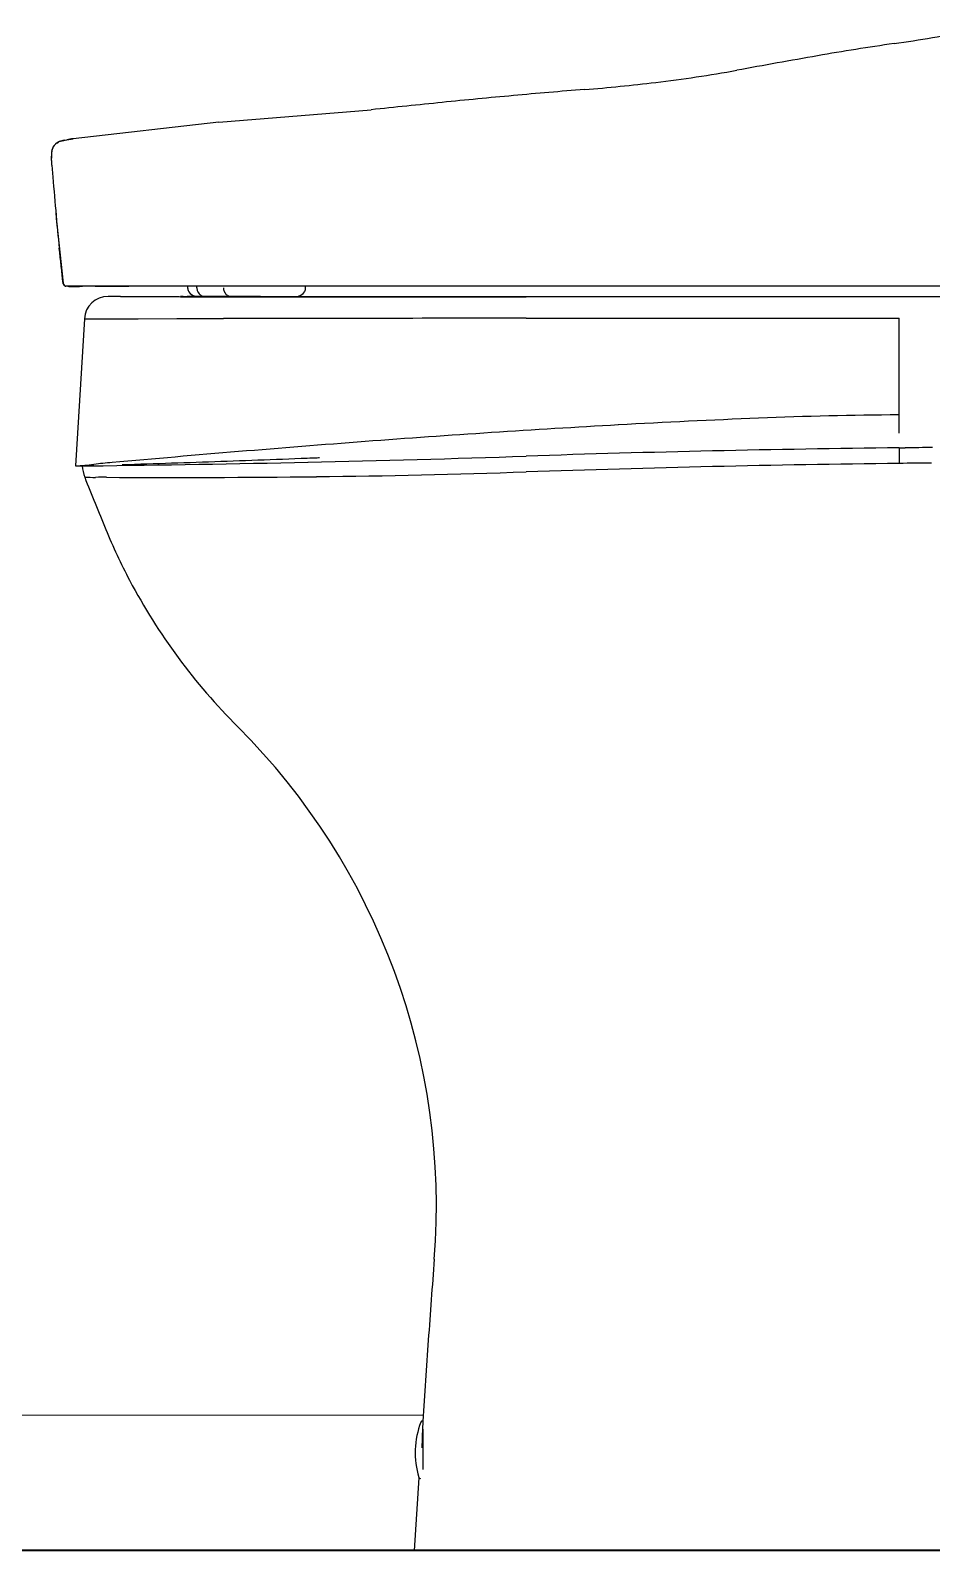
# Model space of a CAD drawing. Units: millimetres at full size. Extents: x -10070 to 9730, y -7239 to 6561.
# Drawn here: x -2526.7 to -2260.8, y -5396.7 to -4948.2 of the extents above; entities that cross this region are included whole.
import ezdxf

# ---------------------------------------------------------------- set-up
doc = ezdxf.new("R2010")
doc.units = ezdxf.units.MM
doc.header["$LTSCALE"] = 50
for name, color, linetype, lineweight in [('B-3_仕上線(黄)', 3, 'Continuous', 40), ('B-A_文字', 7, 'Continuous', 25), ('B-F_寸法・方位', 7, 'Continuous', 25)]:
    doc.layers.add(name, color=color, linetype=linetype, lineweight=lineweight)

msp = doc.modelspace()

# ---------------------------------------------------------------- linework, layer by layer
at = {"layer": 'B-3_仕上線(黄)'}
msp.add_line((-1750.41, -5396.71), (-3070.41, -5396.71), dxfattribs=at)
at = {"layer": 'B-A_文字', "color": 1, "lineweight": 18}
msp.add_line((-2410.79, -5356.71), (-3070.41, -5356.71), dxfattribs=at)
at = {"layer": 'B-F_寸法・方位'}
for p, q in [((-2471.16, -4975.32), (-2426.17, -4971.64)), ((-2471.16, -4975.32), (-2514.13, -4980.21)), ((-2520.41, -4987.99), (-2520.11, -4991.48)), ((-2518.94, -5005.42), (-2517.08, -5022.81)), ((-2253.29, -5023.7), (-2516.09, -5023.7)), ((-2507.62, -5023.69), (-2497.71, -5023.7)), ((-2496.53, -5026.71), (-2482.85, -5026.71)), ((-2482.41, -5026.71), (-2380.42, -5026.71)), ((-2480.97, -5026.71), (-2480.47, -5026.71)), ((-2480.33, -5023.71), (-2480.33, -5024.18)), ((-2477.61, -5024.18), (-2477.61, -5023.71)), ((-2477.44, -5026.71), (-2448.39, -5026.71)), ((-2463.26, -5026.82), (-2448.21, -5026.82)), ((-2445.51, -5024.18), (-2445.51, -5023.71)), ((-2406.78, -5026.83), (-2380.41, -5026.83)), ((-2380.41, -5026.71), (-2380.41, -5026.83)), ((-2380.41, -5026.71), (-1930.75, -5026.71)), ((-2510.8, -5033.29), (-2513.41, -5076.71)), ((-2380.41, -5033.15), (-2270.41, -5033.08)), ((-2270.41, -5067.02), (-2270.41, -5033.08)), ((-2270.41, -5071.38), (-2268.61, -5071.36)), ((-2270.41, -5071.38), (-2270.41, -5075.96)), ((-2513.41, -5076.71), (-2511.41, -5076.71)), ((-2511.41, -5076.71), (-2509.23, -5076.69)), ((-2499.6, -5076.31), (-2499.11, -5076.3)), ((-2444.23, -5074.36), (-2444.02, -5074.36)), ((-2444.02, -5074.36), (-2443.8, -5074.35)), ((-2443.8, -5074.35), (-2443.59, -5074.34)), ((-2443.59, -5074.34), (-2443.37, -5074.33)), ((-2443.37, -5074.33), (-2443.15, -5074.32)), ((-2443.15, -5074.32), (-2442.94, -5074.32)), ((-2442.94, -5074.32), (-2442.72, -5074.31)), ((-2442.72, -5074.31), (-2442.51, -5074.3)), ((-2442.51, -5074.3), (-2442.29, -5074.29)), ((-2442.29, -5074.29), (-2442.07, -5074.28)), ((-2441.71, -5074.27), (-2441.4, -5074.26)), ((-2411.14, -5366.35), (-2410.86, -5358.47)), ((-2411.02, -5358.47), (-2410.9, -5358.47)), ((-2410.91, -5360.91), (-2410.91, -5362.61)), ((-2410.82, -5372.76), (-2410.82, -5361.16)), ((-2413.41, -5396.71), (-2411.98, -5375.28)), ((-2413.41, -5396.71), (-1998.91, -5396.71))]:
    msp.add_line(p, q, dxfattribs=at)
msp.add_lwpolyline([(-2510.8, -5033.29), (-2509, -5033.29), (-2503.63, -5033.28), (-2494.97, -5033.27), (-2483.48, -5033.25), (-2469.71, -5033.23)], dxfattribs=at)
for centre, radius, start, end in [((-2329.27, -4552.56), 403.65, 278.1758, 281.4218), ((-1755.74, -8035.76), 3126.8, 99.92084, 100.36456), ((-2165.07, -5695.48), 751, 98.17583, 99.92084), ((-2386.91, -4584.79), 381.41, 276.7281, 280.3646), ((-2409.27, -4395.25), 572.27, 274.6169, 276.7281), ((-2225.03, -6732.89), 1772.6, 95.15259, 95.83395), ((-2181.66, -7213.82), 2255.49, 94.61687, 95.15259), ((-1506.22, -13767.93), 8844.27, 95.83395, 95.97051), ((-2517.17, -4984.17), 3.22, 121.6014, 160.6578), ((-2521.66, -4982.07), 1.76, 329.48, 344.6189), ((-2519.3, -4982.72), 0.689, 127.1651, 164.6189), ((-2520.8, -4980.75), 1.78, 307.1651, 323.9513), ((-2518.55, -4982.38), 0.994, 114.2807, 143.9513), ((-2520.8, -4977.38), 4.49, 294.2807, 302.406), ((-2515.91, -4986.23), 5.64, 96.7983, 121.6014), ((-2517.46, -4982.65), 1.75, 101.7959, 122.406), ((-2530.93, -4918.15), 64.14, 281.7959, 283.4751), ((-2519.37, -4957.18), 23.61, 276.7983, 282.8092), ((-2512.62, -4994.53), 14.41, 96.0091, 103.4751), ((-2514.96, -4984.95), 5.57, 160.6578, 183.8363), ((-2513.94, -4985.29), 6.59, 167.1809, 185.2861), ((-2588.98, -4989.91), 68.62, 2.7192, 3.8363), ((-2543.17, -4987.99), 22.75, 360, 5.2861), ((-2543.66, -4987.76), 23.25, 359.4227, 2.7192), ((-2525.26, -4982.71), 5.01, 347.1809, 352.3487), ((-2519.18, -4983.53), 1.12, 149.48, 172.3486), ((1670.79, -4633.13), 4206.2, 184.88719, 185.04207), ((-2129.56, -4968.99), 391.06, 184.8687, 186.3882), ((-1991.62, -4956.26), 529.56, 185.0421, 186.2722), ((-3842.77, -5160.8), 1332.86, 5.94236, 6.38823), ((-3631.61, -5136.51), 1120.31, 6.04851, 6.27215), ((-8086.95, -5608.6), 5600.59, 6.00377, 6.04851), ((-2518.82, -5023.4), 1.84, 14.1769, 18.6977), ((-2514.92, -5022.08), 2.28, 198.6969, 214.6765), ((-2513.99, -5022.18), 3.15, 194.1769, 196.821), ((-2516.68, -5023), 0.333, 196.821, 221.4999), ((-2517.91, -5024.08), 1.31, 35.1164, 41.4999), ((-2516.33, -5022.98), 0.619, 215.1241, 241.6072), ((-2516.26, -5023.01), 0.653, 214.6765, 266.895), ((-2517.25, -5024.67), 1.31, 55.2186, 61.5995), ((-2516.31, -5023.32), 0.333, 235.2186, 259.9004), ((-2515.82, -5020.55), 3.15, 259.9004, 262.5427), ((-2516.99, -5036.43), 12.79, 84.122, 86.895), ((-2516.47, -5025.5), 1.84, 78.022, 82.5427), ((-2515.08, -5017.88), 5.86, 264.122, 270.1727), ((-2516.55, -4530.14), 493.61, 270.1727, 270.6044), ((-2507.58, -5379.81), 356.11, 90.006, 90.6044), ((-2503.81, -5033.71), 7, 90, 176.5664), ((-2501.36, -5837.95), 811.25, 89.91487, 90.17328), ((-2496.52, -2578.79), 2447.92, 269.91487, 270.0005), ((-2464.28, 174.95), 5201.76, 269.63656, 269.82389), ((-2482.41, -5033.69), 6.98, 88.7927, 90.0003), ((-2482.41, -5033.71), 7, 86.3827, 88.7917), ((-2482.41, -5033.72), 7.01, 81.5724, 86.3838), ((-2482.4, -5033.71), 7, 79.1625, 81.5738), ((-2482.4, -5033.69), 6.98, 77.9533, 79.1611), ((-2491.08, -12363.5), 7336.8, 89.74782, 89.91715), ((-2478.33, -5024.18), 2, 180, 210), ((-2463.03, 581.91), 5608.73, 269.82389, 269.99763), ((-2477.44, -5023.71), 3, 210, 270), ((-2474.41, -5024.01), 3.2, 182.8946, 201.2602), ((-2450.05, -5010.83), 30.89, 207.75, 208.001), ((-2471.9, -5022.45), 6.14, 208.001, 209.2642), ((-2473.45, -5023.31), 4.37, 209.2642, 211.035), ((-2474.82, -5024.14), 2.77, 211.035, 213.8292), ((-2475.06, -5024.3), 2.48, 213.8292, 226.3427), ((-2475.09, -5024.34), 2.43, 226.3427, 239.1), ((-2475.41, -5024.87), 1.81, 239.1, 256.1345), ((-2475.04, -5023.36), 3.36, 256.1345, 265.3613), ((-2466.59, -5024.01), 3.2, 182.8946, 201.2602), ((-2442.22, -5010.83), 30.89, 207.75, 208.001), ((-2464.08, -5022.45), 6.14, 208.001, 209.2642), ((-2465.62, -5023.31), 4.37, 209.2642, 211.035), ((-2466.99, -5024.14), 2.77, 211.035, 213.8292), ((-2467.23, -5024.3), 2.48, 213.8292, 226.3427), ((-2467.27, -5024.34), 2.43, 226.3427, 239.1), ((-2467.58, -5024.87), 1.81, 239.1, 256.1345), ((-2467.21, -5023.36), 3.36, 256.1345, 265.3613), ((-2434.93, 393.31), 5420.14, 269.74782, 269.97703), ((-2448.39, -5023.71), 3, 270, 330), ((-2453.48, -132430.17), 127403.35, 89.98831, 89.99763), ((-2447.51, -5024.18), 2, 330, 0), ((-2395.47, 98796.17), 103823.01, 269.97703, 269.99266), ((-2516, -438953.41), 433926.6, 89.98558, 89.98831), ((-2398.04, 78705.31), 83732.15, 269.99266, 270.01205), ((-2290.79, -143990.06), 138956.94, 90.05536, 90.07378), ((-2307.62, -126565.73), 121532.61, 90.03431, 90.05536), ((-2199.86, -7824.83), 2764.47, 92.32153, 93.18064), ((-2262.09, -6289.74), 1228.12, 90.38784, 92.32153), ((-2146.13, -8791.69), 3732.82, 93.18064, 94.33021), ((-2032.99, -10285.89), 5231.29, 94.33021, 95.15051), ((-2220.84, -9820.64), 4749.5, 91.26165, 91.92531), ((-2213.62, -10148.54), 5077.48, 90.64085, 91.26165), ((-2212.47, -10251.63), 5180.57, 90.53115, 90.62089), ((-2522.52, -4938.87), 138.14, 273.7817, 276.0284), ((-2501.41, -5076.3), 10, 182.3254, 201.8014), ((-2586.68, 1456.54), 6533.68, 270.67917, 271.24418), ((-2470.88, -5427.86), 353.57, 95.1505, 96.0284), ((-2770.56, 3404.3), 8484.94, 271.82999, 272.02662), ((-2779.43, 3654.94), 8735.74, 272.02661, 272.21759), ((-2562.49, 342.9), 5419.78, 271.24418, 271.92531), ((-2215.34, -9932), 4856.33, 91.29881, 91.94788), ((-2209.87, -10173.21), 5097.6, 90.68045, 91.29881), ((-2208.23, -10310.93), 5235.34, 90.57544, 90.68045), ((-2508.2, -5032.81), 47.27, 266.9701, 270.877), ((-508.26, -4279.04), 2156.7, 201.80141, 202.24276), ((-2505.08, -5236.32), 156.26, 89.6946, 90.877), ((-2484.52, -1377.76), 3702.36, 269.69462, 270.65305), ((-2473.55, -2339.63), 2740.42, 270.65305, 271.94788), ((-2347.66, -5031.29), 169.42, 202.2428, 207.8566), ((-2338.29, -5026.34), 180.01, 207.8566, 216.4353), ((-2338.31, -5026.35), 179.99, 216.4353, 225.0151), ((-2606.93, -5295.12), 200, 355.5162, 45.0151), ((580.14, -5545.04), 2996.85, 175.51619, 175.97391), ((593.58, -5545.98), 3010.33, 175.97391, 176.42958), ((-2388.18, -5367.77), 25, 158.9387, 197.0553), ((-2411.04, -5358.97), 0.5, 87.997, 158.9387), ((-2508.83, -5360.53), 97.86, 357.9878, 359.3898), ((-2514.65, -5360.33), 103.69, 356.6647, 357.9878), ((-2410.58, -5364.73), 0.5, 177.9837, 213.6975), ((-2411.6, -5374.96), 0.5, 197.0553, 267.997)]:
    msp.add_arc(centre, radius, start, end, dxfattribs=at)

doc.saveas('drawing.dxf')
